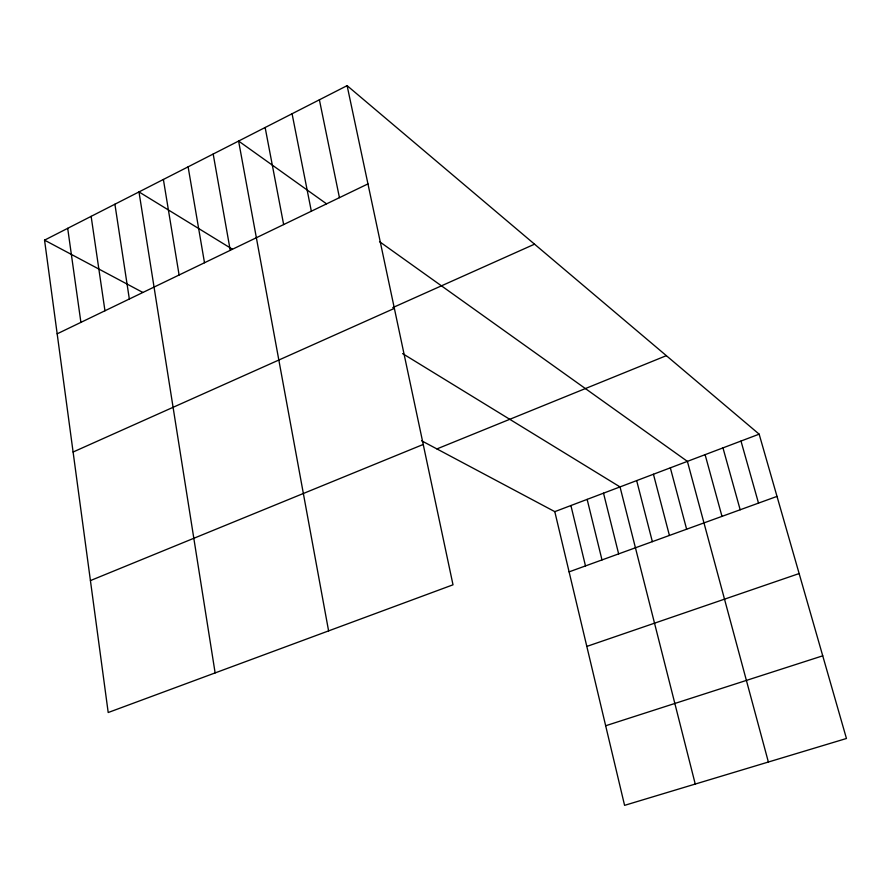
<?xml version="1.0" encoding="UTF-8"?>
<svg xmlns="http://www.w3.org/2000/svg" width="891" height="891" viewBox="0 0 891 891"><rect width="100%" height="100%" fill="white"/><g stroke="black" fill="none" stroke-linecap="round" stroke-linejoin="round"><path stroke-width="1.34" d="M347.111 85.647L453.007 584.808L108.201 712.522L44.55 240.147L347.111 85.647L759.154 434.162L846.45 738.494L624.58 805.353L554.792 511.646L421.621 440.789M57.169 333.824L367.95 183.902M392.753 307.629L534.533 244.179M73.107 452.015L394.368 308.386M90.425 580.587L423.236 444.453M436.913 448.919L666.345 355.665M554.792 511.646L759.154 434.162M569.104 571.866L777.008 496.398M586.813 646.42L799.138 573.559M605.668 725.753L822.738 655.821M44.55 240.147L142.749 292.404M232.339 249.179L138.985 191.921L215.132 672.917M402.609 353.593L620.025 486.92L695.247 784.058M326.451 203.772L238.599 141.056L328.601 630.895M379.533 241.65L687.395 461.371L768.376 762.017M740.989 441.056L758.508 503.114M722.969 447.883L740.176 509.775M705.104 454.655L721.988 516.368M670.344 467.842L686.627 529.209M653.437 474.246L669.419 535.446M636.664 480.605L652.357 541.65M603.519 493.168L618.644 553.879M587.147 499.383L601.993 559.927M570.908 505.542L585.487 565.919M319.39 99.803L339.438 197.657M292.07 113.747L311.338 211.212M265.139 127.502L283.65 224.577M213.183 154.032L230.246 250.338M188.112 166.84L204.496 262.756M163.387 179.47L179.102 275.007M114.906 204.217L129.34 299.02M91.138 216.357L104.96 310.781M67.694 228.33L80.903 322.375"/></g></svg>
